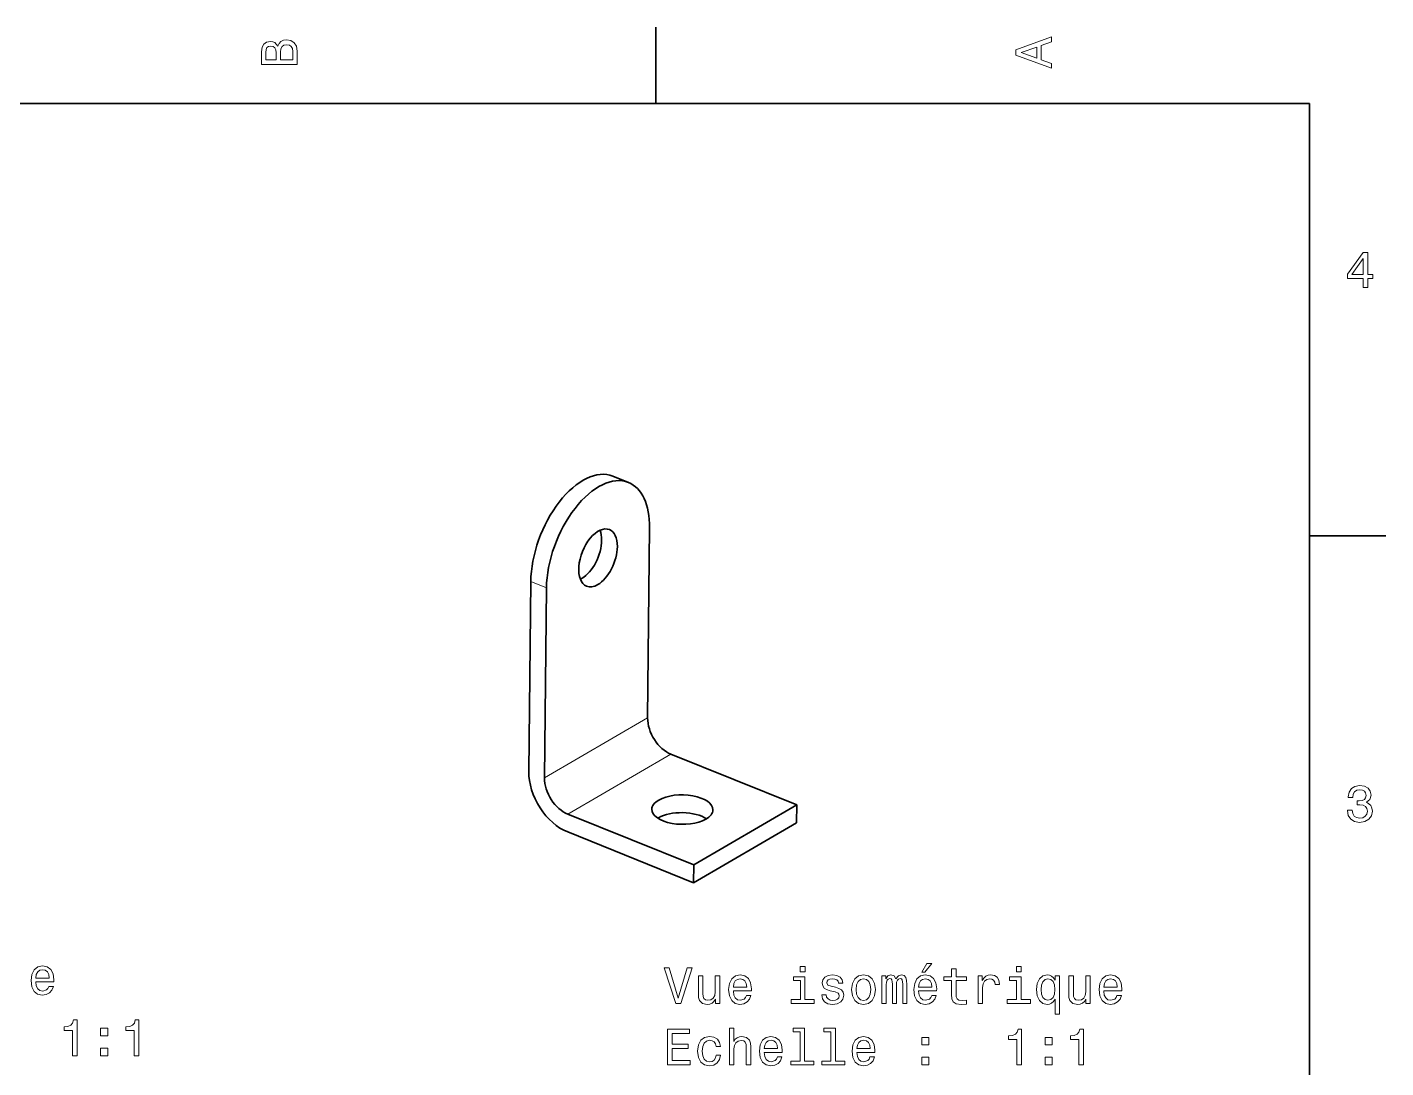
# Model space of a CAD drawing. Extents: x 0 to 297, y 0 to 210.
# Drawn here: x 160.9 to 294.5, y 105.2 to 207.5 of the extents above; entities that cross this region are included whole.
import ezdxf

# ---------------------------------------------------------------- set-up
doc = ezdxf.new("R2010")
doc.units = 0

msp = doc.modelspace()

# ---------------------------------------------------------------- linework, layer by layer
at = {"color": 7, "lineweight": 35, "ltscale": 0.1875}
for p, q in [((222.699997, 200), (222.699997, 207.5)), ((287, 157.5), (294.5, 157.5))]:
    msp.add_line(p, q, dxfattribs=at)
at = {"color": 7, "lineweight": 35}
for p, q in [((287, 200), (10, 200)), ((287, 10), (287, 200))]:
    msp.add_line(p, q, dxfattribs=at)
at = {"color": 7, "lineweight": 35, "ltscale": 0.041708}
msp.add_line((218.474365, 163.366516), (220.021484, 162.742233), dxfattribs=at)
at = {"color": 7, "lineweight": 35, "ltscale": 0.467078}
msp.add_line((221.906891, 139.591171), (222.097168, 158.273315), dxfattribs=at)
at = {"color": 7, "lineweight": 35, "ltscale": 0.467077}
for p, q in [((210.411484, 152.997879), (210.221191, 134.31575)), ((211.768311, 133.691467), (211.958603, 152.373596))]:
    msp.add_line(p, q, dxfattribs=at)
at = {"color": 7, "lineweight": 13, "ltscale": 0.041708}
msp.add_line((210.411484, 152.997879), (211.958603, 152.373596), dxfattribs=at)
at = {"color": 7, "lineweight": 13, "ltscale": 0.293255}
msp.add_line((221.906891, 139.591171), (211.768311, 133.691467), dxfattribs=at)
at = {"color": 7, "lineweight": 13, "ltscale": 0.293254}
msp.add_line((224.200806, 136.028076), (214.062241, 130.128372), dxfattribs=at)
at = {"color": 7, "lineweight": 35, "ltscale": 0.333665}
for p, q in [((236.577759, 131.033829), (224.200806, 136.028076)), ((226.439194, 125.134125), (214.062241, 130.128372)), ((214.044403, 128.377243), (226.421356, 123.383003))]:
    msp.add_line(p, q, dxfattribs=at)
at = {"color": 7, "lineweight": 35, "ltscale": 0.293254}
msp.add_line((226.439194, 125.134125), (236.577759, 131.033829), dxfattribs=at)
at = {"color": 7, "lineweight": 35, "ltscale": 0.04378}
for p, q in [((236.577759, 131.033829), (236.559937, 129.282715)), ((226.439194, 125.134125), (226.421356, 123.383003))]:
    msp.add_line(p, q, dxfattribs=at)
at = {"color": 7, "lineweight": 35, "ltscale": 0.293255}
msp.add_line((226.421356, 123.383003), (236.559937, 129.282715), dxfattribs=at)
at = {"color": 7, "lineweight": 13}
for points in [[(185.542007, 205.630417), (185.249496, 205.983429), (185.052811, 206.074219), (184.81073, 206.104477), (184.432495, 206.03891), (184.160156, 205.842224), (183.993729, 205.524506), (183.933212, 205.080704), (183.933212, 203.835022), (187.433212, 203.835022), (187.433212, 205.151306), (187.36261, 205.620331), (187.155838, 205.968307), (186.828018, 206.185165), (186.384216, 206.260818), (186.08667, 206.215424), (185.839554, 206.094391), (185.65799, 205.897705)], [(187.014618, 205.095825), (187.014618, 204.298996), (185.809296, 204.298996), (185.809296, 205.050446), (185.844589, 205.368164), (185.9505, 205.595108), (186.132065, 205.731277), (186.394302, 205.776657), (186.671692, 205.731277), (186.863327, 205.605194), (186.979324, 205.393372)], [(261.633209, 203.466858), (261.633209, 203.930847), (260.604401, 204.298996), (260.604401, 205.695969), (261.633209, 206.064133), (261.633209, 206.538193), (258.128174, 205.257217), (258.128174, 204.742798)], [(185.385666, 204.984879), (185.385666, 204.298996), (184.351807, 204.298996), (184.351807, 205.025223), (184.382065, 205.297562), (184.472839, 205.489197), (184.629181, 205.605194), (184.86116, 205.645538), (185.093155, 205.600143), (185.254532, 205.479111), (185.355408, 205.272339)], [(260.17572, 204.460388), (258.632477, 205), (260.17572, 205.539627)], [(292.277374, 181.916794), (292.731262, 181.916794), (292.731262, 182.784225), (293.23056, 182.784225), (293.23056, 183.187683), (292.731262, 183.187683), (292.731262, 185.341141), (292.272339, 185.341141), (290.739197, 183.228027), (290.739197, 182.784225), (292.277374, 182.784225)], [(291.162842, 183.187683), (292.277374, 184.756134), (292.277374, 183.187683)], [(290.729126, 130.51622), (290.729126, 130.480911), (290.809814, 129.996765), (291.046844, 129.633652), (291.420044, 129.401657), (291.914276, 129.315933), (292.438782, 129.401657), (292.832153, 129.623566), (293.08429, 129.976593), (293.175079, 130.430481), (293.134735, 130.728027), (293.023773, 130.970108), (292.842224, 131.156708), (292.600159, 131.292877), (292.927948, 131.565216), (293.043945, 131.998932), (292.968292, 132.392303), (292.751434, 132.68985), (292.398407, 132.87645), (291.914276, 132.942017), (291.460388, 132.861313), (291.112396, 132.63942), (290.885468, 132.286392), (290.809814, 131.817368), (290.809814, 131.782074), (291.258636, 131.782074), (291.299011, 132.104828), (291.430115, 132.336823), (291.641937, 132.478027), (291.939484, 132.528473), (292.201721, 132.488113), (292.393372, 132.382217), (292.509369, 132.210739), (292.554749, 131.97876), (292.509369, 131.731628), (292.388336, 131.565216), (292.176514, 131.46434), (291.889069, 131.434082), (291.692383, 131.439133), (291.692383, 131.04071), (291.939484, 131.050797), (292.257202, 131.005417), (292.494232, 130.884369), (292.635468, 130.687683), (292.685883, 130.430481), (292.630402, 130.13797), (292.484161, 129.921112), (292.252167, 129.784943), (291.944519, 129.739563), (291.626801, 129.789993), (291.394806, 129.941284), (291.248566, 130.183365), (291.193085, 130.51622)], [(161.733047, 113.646156), (163.508255, 113.646156), (163.513306, 113.852928), (163.432617, 114.432899), (163.210709, 114.866623), (162.857681, 115.128868), (162.388657, 115.224686), (161.929733, 115.123825), (161.576706, 114.8414), (161.349762, 114.382469), (161.269073, 113.777283), (161.344711, 113.156967), (161.571655, 112.703072), (161.919647, 112.420654), (162.373535, 112.324837), (162.766907, 112.390396), (163.089676, 112.561867), (163.326706, 112.834198), (163.462875, 113.197311), (163.024109, 113.197311), (162.933334, 112.995583), (162.802216, 112.844284), (162.429016, 112.723251), (162.141541, 112.778725), (161.924683, 112.955238), (161.783478, 113.242699), (161.733047, 113.631027)], [(225.794891, 115.031418), (224.917358, 112.050873), (224.014633, 115.031418), (223.535522, 115.031418), (224.665207, 111.526375), (225.169525, 111.526375), (226.273987, 115.031418)], [(237.389267, 115.147415), (236.920242, 115.147415), (236.920242, 114.643089), (237.389267, 114.643089)], [(248.857574, 114.602745), (249.155121, 114.602745), (249.856125, 115.460091), (249.361893, 115.460091)], [(251.792725, 113.765572), (251.792725, 112.408943), (251.822983, 111.970177), (251.964203, 111.667587), (252.246613, 111.491074), (252.725723, 111.430557), (253.250214, 111.455772), (253.250214, 111.839058), (252.866928, 111.808792), (252.518951, 111.849144), (252.332352, 111.97522), (252.251663, 112.187035), (252.236526, 112.484589), (252.236526, 113.765572), (253.250214, 113.765572), (253.250214, 114.143806), (252.236526, 114.143806), (252.236526, 114.9356), (251.792725, 114.9356), (251.792725, 114.143806), (251.026154, 114.143806), (251.026154, 113.765572)], [(258.641418, 115.147415), (258.172394, 115.147415), (258.172394, 114.643089), (258.641418, 114.643089)], [(161.733047, 114.019356), (161.788513, 114.36734), (161.924683, 114.624542), (162.131454, 114.780884), (162.403793, 114.836357), (162.671082, 114.780884), (162.877853, 114.624542), (163.003937, 114.36734), (163.049316, 114.019356)], [(228.99733, 114.234589), (228.553528, 114.234589), (228.553528, 112.671188), (228.503098, 112.308075), (228.356842, 112.04583), (228.129898, 111.884445), (227.832352, 111.834015), (227.595322, 111.874359), (227.444016, 111.995392), (227.358292, 112.202164), (227.33812, 112.494675), (227.33812, 114.234589), (226.894318, 114.234589), (226.894318, 112.45433), (226.909439, 112.09626), (227.005264, 111.798706), (227.297775, 111.526375), (227.766785, 111.430557), (228.018951, 111.465858), (228.235809, 111.556633), (228.422409, 111.712975), (228.5737, 111.939919), (228.5737, 111.526375), (228.99733, 111.526375)], [(230.333786, 112.751877), (232.109009, 112.751877), (232.114044, 112.958649), (232.033356, 113.53862), (231.811462, 113.972343), (231.458435, 114.234589), (230.98941, 114.330406), (230.530472, 114.229546), (230.177444, 113.947121), (229.9505, 113.48819), (229.869812, 112.883003), (229.945465, 112.262688), (230.172409, 111.808792), (230.520386, 111.526375), (230.974274, 111.430557), (231.367645, 111.496117), (231.690414, 111.667587), (231.927444, 111.939919), (232.063614, 112.303032), (231.624863, 112.303032), (231.534073, 112.101303), (231.402954, 111.950005), (231.029755, 111.828972), (230.742294, 111.884445), (230.525436, 112.060959), (230.384216, 112.348419), (230.333786, 112.736748)], [(230.333786, 113.125076), (230.389267, 113.473061), (230.525436, 113.730263), (230.732208, 113.886604), (231.004547, 113.942078), (231.271835, 113.886604), (231.478607, 113.730263), (231.604691, 113.473061), (231.65007, 113.125076)], [(237.37413, 111.899574), (237.37413, 114.143806), (236.234375, 114.143806), (236.234375, 113.765572), (236.930328, 113.765572), (236.930328, 111.899574), (236.022552, 111.899574), (236.022552, 111.526375), (238.292007, 111.526375), (238.292007, 111.899574)], [(240.379898, 113.104904), (239.951233, 113.205772), (239.633499, 113.321762), (239.527588, 113.558792), (239.557861, 113.72522), (239.663757, 113.84626), (239.835236, 113.921906), (240.082352, 113.952164), (240.319382, 113.921906), (240.505981, 113.831131), (240.627014, 113.694962), (240.67746, 113.513405), (241.111176, 113.513405), (241.111176, 113.523491), (241.035522, 113.851303), (240.828751, 114.108505), (240.505981, 114.26989), (240.082352, 114.330406), (239.653671, 114.26989), (239.341003, 114.103462), (239.144318, 113.856346), (239.083786, 113.543663), (239.129181, 113.241074), (239.270386, 113.029259), (239.50238, 112.87796), (239.840271, 112.772049), (240.334518, 112.651016), (240.6371, 112.524933), (240.717804, 112.424072), (240.748062, 112.272774), (240.702667, 112.086174), (240.581635, 111.944962), (240.384949, 111.854187), (240.122696, 111.823929), (239.845322, 111.854187), (239.643585, 111.960091), (239.507416, 112.131561), (239.45195, 112.368591), (239.02327, 112.368591), (239.093872, 111.965134), (239.300644, 111.67263), (239.628464, 111.496117), (240.082352, 111.430557), (240.556412, 111.496117), (240.904388, 111.67263), (241.116211, 111.955048), (241.191864, 112.323204), (241.136383, 112.64093), (240.980042, 112.857788), (240.722839, 112.999001)], [(241.958435, 112.87796), (242.039124, 112.262688), (242.271118, 111.808792), (242.639267, 111.526375), (243.133499, 111.430557), (243.622696, 111.526375), (243.990845, 111.803749), (244.222839, 112.257645), (244.308578, 112.87796), (244.222839, 113.493233), (243.990845, 113.952164), (243.622696, 114.229546), (243.133499, 114.330406), (242.639267, 114.229546), (242.271118, 113.947121), (242.039124, 113.493233)], [(242.412323, 112.883003), (242.457703, 113.336891), (242.598923, 113.664703), (242.825867, 113.866432), (243.133499, 113.937035), (243.436096, 113.866432), (243.66304, 113.669746), (243.80426, 113.336891), (243.854691, 112.883003), (243.80426, 112.424072), (243.66304, 112.091217), (243.436096, 111.889488), (243.133499, 111.823929), (242.825867, 111.889488), (242.598923, 112.091217), (242.457703, 112.424072)], [(244.949066, 111.526375), (245.357574, 111.526375), (245.357574, 113.336891), (245.382782, 113.60923), (245.458435, 113.805916), (245.574432, 113.921906), (245.725723, 113.9673), (245.846756, 113.926949), (245.92746, 113.826088), (245.967804, 113.654617), (245.982925, 113.427673), (245.982925, 111.526375), (246.366211, 111.526375), (246.366211, 113.336891), (246.391434, 113.604187), (246.467072, 113.800873), (246.58812, 113.921906), (246.73941, 113.9673), (246.860443, 113.926949), (246.941147, 113.826088), (246.991577, 113.427673), (246.991577, 111.526375), (247.40007, 111.526375), (247.40007, 113.397415), (247.374863, 113.785744), (247.294159, 114.08329), (247.132782, 114.264847), (246.870544, 114.330406), (246.562897, 114.229546), (246.325867, 113.937035), (246.139267, 114.224503), (245.826584, 114.330406), (245.539124, 114.229546), (245.342438, 113.947121), (245.342438, 114.234589), (244.949066, 114.234589)], [(248.549927, 112.751877), (250.32515, 112.751877), (250.330185, 112.958649), (250.249496, 113.53862), (250.027588, 113.972343), (249.674576, 114.234589), (249.205551, 114.330406), (248.746613, 114.229546), (248.393585, 113.947121), (248.166641, 113.48819), (248.085953, 112.883003), (248.161606, 112.262688), (248.38855, 111.808792), (248.736526, 111.526375), (249.190414, 111.430557), (249.583786, 111.496117), (249.906555, 111.667587), (250.143585, 111.939919), (250.279755, 112.303032), (249.841003, 112.303032), (249.750214, 112.101303), (249.619095, 111.950005), (249.245895, 111.828972), (248.958435, 111.884445), (248.741577, 112.060959), (248.600357, 112.348419), (248.549927, 112.736748)], [(248.549927, 113.125076), (248.605408, 113.473061), (248.741577, 113.730263), (248.948349, 113.886604), (249.220673, 113.942078), (249.487976, 113.886604), (249.694748, 113.730263), (249.820831, 113.473061), (249.866211, 113.125076)], [(254.40007, 111.526375), (254.843872, 111.526375), (254.843872, 113.074646), (254.889267, 113.447845), (255.025436, 113.715134), (255.24733, 113.876518), (255.544891, 113.931992), (255.766785, 113.89669), (255.933212, 113.79583), (256.034088, 113.624359), (256.069397, 113.392372), (256.518219, 113.392372), (256.457703, 113.800873), (256.29129, 114.093376), (256.013916, 114.26989), (255.635666, 114.330406), (255.378464, 114.290062), (255.156555, 114.189201), (254.959869, 114.017731), (254.803528, 113.785744), (254.803528, 114.234589), (254.40007, 114.234589)], [(258.626282, 111.899574), (258.626282, 114.143806), (257.486511, 114.143806), (257.486511, 113.765572), (258.182495, 113.765572), (258.182495, 111.899574), (257.274719, 111.899574), (257.274719, 111.526375), (259.544159, 111.526375), (259.544159, 111.899574)], [(261.969971, 113.816002), (261.813599, 114.042946), (261.637115, 114.20433), (261.430328, 114.295105), (261.193298, 114.330406), (260.764618, 114.229546), (260.431763, 113.947121), (260.214905, 113.493233), (260.139252, 112.883003), (260.214905, 112.267731), (260.431763, 111.813835), (260.764618, 111.526375), (261.193298, 111.430557), (261.430328, 111.460815), (261.63205, 111.546547), (261.808563, 111.702888), (261.969971, 111.939919), (261.969971, 110.477386), (262.413757, 110.477386), (262.413757, 114.234589), (261.969971, 114.234589)], [(260.59314, 112.883003), (260.63855, 113.331848), (260.779755, 113.65966), (260.991577, 113.861389), (261.268951, 113.931992), (261.561462, 113.861389), (261.783356, 113.664703), (261.91449, 113.336891), (261.964905, 112.883003), (261.91449, 112.424072), (261.783356, 112.09626), (261.561462, 111.894531), (261.268951, 111.828972), (260.991577, 111.894531), (260.779755, 112.09626), (260.63855, 112.429115)], [(265.429596, 114.234589), (264.985809, 114.234589), (264.985809, 112.671188), (264.935364, 112.308075), (264.789124, 112.04583), (264.562164, 111.884445), (264.264618, 111.834015), (264.027588, 111.874359), (263.876282, 111.995392), (263.790558, 112.202164), (263.770386, 112.494675), (263.770386, 114.234589), (263.326599, 114.234589), (263.326599, 112.45433), (263.341705, 112.09626), (263.437531, 111.798706), (263.730042, 111.526375), (264.199066, 111.430557), (264.451233, 111.465858), (264.668091, 111.556633), (264.854675, 111.712975), (265.005981, 111.939919), (265.005981, 111.526375), (265.429596, 111.526375)], [(266.766052, 112.751877), (268.54129, 112.751877), (268.546326, 112.958649), (268.465637, 113.53862), (268.243713, 113.972343), (267.890686, 114.234589), (267.421692, 114.330406), (266.962738, 114.229546), (266.609711, 113.947121), (266.382782, 113.48819), (266.302094, 112.883003), (266.377747, 112.262688), (266.604675, 111.808792), (266.952667, 111.526375), (267.406555, 111.430557), (267.799927, 111.496117), (268.122681, 111.667587), (268.359711, 111.939919), (268.49588, 112.303032), (268.057129, 112.303032), (267.966339, 112.101303), (267.835236, 111.950005), (267.462036, 111.828972), (267.174561, 111.884445), (266.957703, 112.060959), (266.816498, 112.348419), (266.766052, 112.736748)], [(266.766052, 113.125076), (266.821533, 113.473061), (266.957703, 113.730263), (267.16449, 113.886604), (267.436829, 113.942078), (267.704102, 113.886604), (267.910889, 113.730263), (268.036957, 113.473061), (268.082336, 113.125076)], [(165.333908, 106.373825), (165.792847, 106.373825), (165.792847, 109.89904), (165.449905, 109.89904), (165.359131, 109.591408), (165.177567, 109.384628), (164.900192, 109.263596), (164.516907, 109.223251), (164.516907, 108.865181), (165.333908, 108.865181)], [(171.405945, 106.373825), (171.864883, 106.373825), (171.864883, 109.89904), (171.521942, 109.89904), (171.431168, 109.591408), (171.249603, 109.384628), (170.972229, 109.263596), (170.588943, 109.223251), (170.588943, 108.865181), (171.405945, 108.865181)], [(168.112732, 108.330597), (168.808685, 108.330597), (168.808685, 109.082039), (168.112732, 109.082039)], [(223.858292, 105.479546), (226.077301, 105.479546), (226.077301, 105.903175), (224.322266, 105.903175), (224.322266, 107.088333), (225.885666, 107.088333), (225.885666, 107.50692), (224.322266, 107.50692), (224.322266, 108.555916), (226.036957, 108.555916), (226.036957, 108.979546), (223.858292, 108.979546)], [(228.634216, 107.290062), (229.072983, 107.290062), (228.982208, 107.69352), (228.76535, 108.011246), (228.427444, 108.207932), (227.988693, 108.283577), (227.504547, 108.182716), (227.136383, 107.900291), (226.904404, 107.44136), (226.8237, 106.826088), (226.899353, 106.215858), (227.126297, 105.761963), (227.484375, 105.479546), (227.973557, 105.383728), (228.407272, 105.459373), (228.745178, 105.671188), (228.977158, 106.004044), (229.078033, 106.447845), (228.654404, 106.447845), (228.578751, 106.165428), (228.437531, 105.953606), (228.235809, 105.822487), (227.988693, 105.782143), (227.681061, 105.847702), (227.459152, 106.049431), (227.322983, 106.377243), (227.277588, 106.841217), (227.322983, 107.295105), (227.464188, 107.622917), (227.691147, 107.824646), (227.988693, 107.895248), (228.250931, 107.849861), (228.447632, 107.733871), (228.578751, 107.542229)], [(229.945465, 105.479546), (230.389267, 105.479546), (230.389267, 107.042946), (230.434662, 107.401016), (230.580902, 107.663261), (230.807861, 107.824646), (231.110443, 107.885162), (231.352524, 107.834732), (231.503815, 107.698563), (231.579468, 107.471619), (231.604691, 107.169029), (231.604691, 105.479546), (232.048492, 105.479546), (232.048492, 107.259804), (232.02832, 107.617874), (231.937531, 107.915428), (231.639984, 108.187759), (231.17601, 108.283577), (230.923843, 108.248276), (230.706985, 108.152458), (230.525436, 108.00116), (230.389267, 107.794388), (230.389267, 109.100586), (229.945465, 109.100586)], [(233.369812, 106.705048), (235.145035, 106.705048), (235.15007, 106.911819), (235.069382, 107.491791), (234.847473, 107.925514), (234.494461, 108.187759), (234.025436, 108.283577), (233.566498, 108.182716), (233.21347, 107.900291), (232.986526, 107.44136), (232.905838, 106.836174), (232.981491, 106.215858), (233.208435, 105.761963), (233.556412, 105.479546), (234.0103, 105.383728), (234.403671, 105.449287), (234.72644, 105.620758), (234.96347, 105.893089), (235.09964, 106.256203), (234.660889, 106.256203), (234.570099, 106.054474), (234.43898, 105.903175), (234.065781, 105.782143), (233.77832, 105.837616), (233.561462, 106.01413), (233.420242, 106.30159), (233.369812, 106.689919)], [(236.90007, 108.727386), (236.90007, 105.852745), (235.987244, 105.852745), (235.987244, 105.479546), (238.251663, 105.479546), (238.251663, 105.852745), (237.343872, 105.852745), (237.343872, 109.100586), (236.204102, 109.100586), (236.204102, 108.727386)], [(239.936096, 108.727386), (239.936096, 105.852745), (239.02327, 105.852745), (239.02327, 105.479546), (241.287689, 105.479546), (241.287689, 105.852745), (240.379898, 105.852745), (240.379898, 109.100586), (239.240128, 109.100586), (239.240128, 108.727386)], [(242.47789, 106.705048), (244.253098, 106.705048), (244.258148, 106.911819), (244.17746, 107.491791), (243.955551, 107.925514), (243.602524, 108.187759), (243.133499, 108.283577), (242.674576, 108.182716), (242.321548, 107.900291), (242.094604, 107.44136), (242.013901, 106.836174), (242.089554, 106.215858), (242.316498, 105.761963), (242.66449, 105.479546), (243.118378, 105.383728), (243.511749, 105.449287), (243.834518, 105.620758), (244.071548, 105.893089), (244.207703, 106.256203), (243.768951, 106.256203), (243.678177, 106.054474), (243.547043, 105.903175), (243.173843, 105.782143), (242.886383, 105.837616), (242.669525, 106.01413), (242.52832, 106.30159), (242.47789, 106.689919)], [(258.222839, 105.479546), (258.681763, 105.479546), (258.681763, 109.004761), (258.338837, 109.004761), (258.248047, 108.697128), (258.066498, 108.490356), (257.789124, 108.369316), (257.405823, 108.328972), (257.405823, 107.970901), (258.222839, 107.970901)], [(264.294891, 105.479546), (264.753815, 105.479546), (264.753815, 109.004761), (264.410889, 109.004761), (264.320099, 108.697128), (264.13855, 108.490356), (263.861176, 108.369316), (263.477875, 108.328972), (263.477875, 107.970901), (264.294891, 107.970901)], [(168.112732, 106.373825), (168.808685, 106.373825), (168.808685, 107.125267), (168.112732, 107.125267)], [(233.369812, 107.078247), (233.425293, 107.426231), (233.561462, 107.683434), (233.768234, 107.839775), (234.040558, 107.895248), (234.307861, 107.839775), (234.514633, 107.683434), (234.640701, 107.426231), (234.686096, 107.078247)], [(242.47789, 107.078247), (242.533356, 107.426231), (242.669525, 107.683434), (242.876297, 107.839775), (243.148636, 107.895248), (243.415924, 107.839775), (243.622696, 107.683434), (243.748779, 107.426231), (243.794159, 107.078247)], [(248.857574, 107.436317), (249.553528, 107.436317), (249.553528, 108.187759), (248.857574, 108.187759)], [(261.001648, 107.436317), (261.697632, 107.436317), (261.697632, 108.187759), (261.001648, 108.187759)], [(248.857574, 105.479546), (249.553528, 105.479546), (249.553528, 106.230988), (248.857574, 106.230988)], [(261.001648, 105.479546), (261.697632, 105.479546), (261.697632, 106.230988), (261.001648, 106.230988)]]:
    msp.add_lwpolyline(points, close=True, dxfattribs=at)
at = {"color": 7, "lineweight": 35}
for centre, major_axis, ratio, start_param, end_param in [((215.480759, 155.947739), (2.993576, 7.4188), 0.55152, 6.2831768067, 8.4715528218), ((217.027878, 155.323456), (2.993576, 7.4188), 0.55152, 6.2831768067, 8.4715528218), ((217.027878, 155.323456), (2.993576, 7.4188), 0.55152, 5.3299601682, 6.2831768067), ((217.027878, 155.323456), (-1.122589, -2.782051), 0.55152, 3.1415553278, 6.2831479814), ((215.480759, 155.947739), (-1.122589, -2.782051), 0.55152, 2.1883675146, 2.6133501937), ((217.027878, 155.323456), (-1.122589, -2.782051), 0.55152, 2.1883675146, 3.1415553278), ((215.480759, 155.947739), (1.122589, 2.782051), 0.55152, 3.7591638414, 5.3299601682), ((217.027878, 155.323456), (1.122589, 2.782051), 0.55152, 3.7591638414, 5.3299601682), ((215.480759, 155.947739), (-1.122589, -2.782051), 0.55152, 0.5283217167, 0.6175711878), ((217.027878, 155.323456), (-1.122589, -2.782051), 0.55152, 6.2831479814, 6.900756495), ((224.22757, 138.654755), (1.50885, -2.592941), 0.680082, 3.9930998961, 5.5638962229), ((214.088989, 132.755051), (2.514755, -4.321571), 0.680082, 3.9930998961, 5.5638962229), ((214.088989, 132.755051), (1.50885, -2.592941), 0.680082, 3.9930998961, 5.5638962229), ((225.320007, 130.5811), (-2.999847, 0.030556), 0.483027, 5.6017963549, 6.2831388023), ((225.320007, 130.5811), (2.999847, -0.030556), 0.483027, 6.2831388023, 8.7433890085), ((225.320007, 130.5811), (-2.999847, 0.030556), 0.483027, 6.2831388023, 8.7433890085), ((225.30217, 128.829987), (-2.999847, 0.030556), 0.483027, 5.6017963549, 5.6345562343), ((225.30217, 128.829987), (2.999847, -0.030556), 0.483027, 0.6485721765, 2.4602037013), ((225.320007, 130.5811), (2.999847, -0.030556), 0.483027, 5.6017963549, 6.2831388023)]:
    msp.add_ellipse(centre, major_axis=major_axis, ratio=ratio, start_param=start_param, end_param=end_param, dxfattribs=at)

doc.saveas('drawing.dxf')
